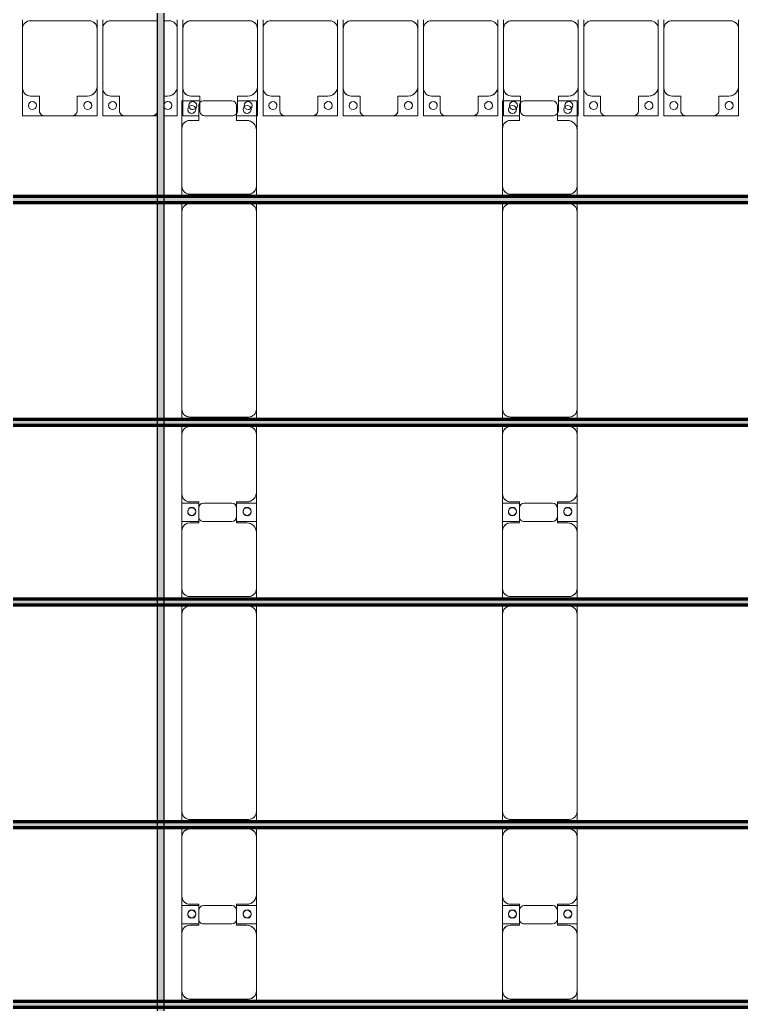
# Model space of a CAD drawing. Header units: millimetres. Extents: x -291190 to 146725, y 19759 to 185158.
# Drawn here: x -38423 to -33923, y 151050 to 157191 of the extents above; entities that cross this region are included whole.
import ezdxf

# ---------------------------------------------------------------- set-up
doc = ezdxf.new("R2010")
doc.units = ezdxf.units.MM
doc.layers.add('A-GENM', color=13, linetype='Continuous', lineweight=9)
doc.layers.add('S-BEAM', color=12, linetype='Continuous', lineweight=9)

# ---------------------------------------------------------------- blocks, each defined once
blk = doc.blocks.new('Dải phao đi lại kèm đỡ invester - DẢI PHAO ĐI LẠI-60252-KHUNG KẾT CẤU BÈ PIN 4')
at = {"layer": 'A-GENM', "color": 7}
for p, q in [((98758.4, 1312.2), (98911.8, 1312.2)), ((98758.4, 1129.7), (98758.4, 1312.2)), ((98758.4, 1312.2), (98758.4, 1129.7)), ((98911.8, 1312.2), (98758.4, 1312.2)), ((99088.2, 1312.2), (98911.8, 1312.2)), ((99088.2, 1312.2), (99223.4, 1312.2)), ((99223.4, 1312.2), (99088.2, 1312.2)), ((99223.4, 1312.2), (99223.4, 1139.7)), ((99223.4, 1139.7), (99223.4, 1312.2)), ((99258.4, 1312.2), (99411.8, 1312.2)), ((99258.4, 1129.7), (99258.4, 1312.2)), ((99258.4, 1312.2), (99258.4, 1129.7)), ((99411.8, 1312.2), (99265.7, 1312.2)), ((99588.2, 1312.2), (99411.8, 1312.2)), ((99588.2, 1312.2), (99723.4, 1312.2)), ((99723.4, 1312.2), (99588.2, 1312.2)), ((99723.4, 1312.2), (99723.4, 1139.7)), ((99723.4, 1139.7), (99723.4, 1312.2)), ((99758.4, 1312.2), (99888.1, 1312.2)), ((99758.4, 1129.7), (99758.4, 1312.2)), ((99758.4, 1312.2), (99758.4, 1129.7)), ((99831.6, 1312.2), (99819.4, 1312.2)), ((99868.8, 1312.2), (99855.3, 1312.2)), ((100088.2, 1312.2), (99911.8, 1312.2)), ((100124.6, 1312.2), (100223.4, 1312.2)), ((100149.1, 1312.2), (100133.8, 1312.2)), ((100223.4, 1312.2), (100223.4, 1139.7)), ((100258.4, 1312.2), (100411.8, 1312.2)), ((100258.4, 1129.7), (100258.4, 1312.2)), ((100258.4, 1312.2), (100258.4, 1129.7)), ((100411.8, 1312.2), (100258.4, 1312.2)), ((100588.2, 1312.2), (100411.8, 1312.2)), ((100588.2, 1312.2), (100723.4, 1312.2)), ((100723.4, 1312.2), (100588.2, 1312.2)), ((100723.4, 1312.2), (100723.4, 1139.7)), ((100723.4, 1139.7), (100723.4, 1312.2)), ((100758.4, 1312.2), (100911.8, 1312.2)), ((100758.4, 1129.7), (100758.4, 1312.2)), ((100758.4, 1312.2), (100758.4, 1129.7)), ((100911.8, 1312.2), (100758.4, 1312.2)), ((101088.2, 1312.2), (100911.8, 1312.2)), ((101088.2, 1312.2), (101223.4, 1312.2)), ((101223.4, 1312.2), (101088.2, 1312.2)), ((101223.4, 1312.2), (101223.4, 1139.7)), ((101223.4, 1139.7), (101223.4, 1312.2)), ((101258.4, 1312.2), (101411.8, 1312.2)), ((101258.4, 1129.7), (101258.4, 1312.2)), ((101258.4, 1312.2), (101258.4, 1129.7)), ((101411.8, 1312.2), (101258.4, 1312.2)), ((101588.2, 1312.2), (101411.8, 1312.2)), ((101588.2, 1312.2), (101723.4, 1312.2)), ((101723.4, 1312.2), (101588.2, 1312.2)), ((101723.4, 1312.2), (101723.4, 1139.7)), ((101723.4, 1139.7), (101723.4, 1312.2)), ((101758.4, 1312.2), (101888.1, 1312.2)), ((101758.4, 1129.7), (101758.4, 1312.2)), ((101758.4, 1312.2), (101758.4, 1129.7)), ((101831.6, 1312.2), (101819.4, 1312.2)), ((101868.8, 1312.2), (101855.3, 1312.2)), ((102088.2, 1312.2), (101911.8, 1312.2)), ((102124.6, 1312.2), (102223.4, 1312.2)), ((102149.1, 1312.2), (102133.8, 1312.2)), ((102180.3, 1312.2), (102167.8, 1312.2)), ((102223.4, 1312.2), (102223.4, 1139.7)), ((102258.4, 1312.2), (102341.4, 1312.2)), ((102258.4, 1129.7), (102258.4, 1312.2)), ((102258.4, 1312.2), (102258.4, 1129.7)), ((102341.4, 1312.2), (102258.4, 1312.2)), ((102381.4, 1312.2), (102411.8, 1312.2)), ((102411.8, 1312.2), (102381.4, 1312.2)), ((102588.2, 1312.2), (102411.8, 1312.2)), ((102588.2, 1312.2), (102723.4, 1312.2)), ((102723.4, 1312.2), (102588.2, 1312.2)), ((102723.4, 1312.2), (102723.4, 1139.7)), ((102723.4, 1139.7), (102723.4, 1312.2)), ((102758.4, 1312.2), (102911.8, 1312.2)), ((102758.4, 1129.7), (102758.4, 1312.2)), ((102758.4, 1312.2), (102758.4, 1129.7)), ((102911.8, 1312.2), (102758.4, 1312.2)), ((103088.2, 1312.2), (102911.8, 1312.2)), ((103088.2, 1312.2), (103223.4, 1312.2)), ((103223.4, 1312.2), (103088.2, 1312.2)), ((103223.4, 1312.2), (103223.4, 1139.7)), ((103223.4, 1139.7), (103223.4, 1312.2)), ((98881.8, 1282.2), (98881.8, 1189.7)), ((99118.2, 1189.7), (99118.2, 1282.2)), ((99381.8, 1282.2), (99381.8, 1189.7)), ((99618.2, 1189.7), (99618.2, 1282.2)), ((99881.8, 1282.2), (99881.8, 1189.7)), ((100118.2, 1189.7), (100118.2, 1282.2)), ((100381.8, 1282.2), (100381.8, 1189.7)), ((100618.2, 1189.7), (100618.2, 1282.2)), ((100881.8, 1282.2), (100881.8, 1189.7)), ((101118.2, 1189.7), (101118.2, 1282.2)), ((101381.8, 1282.2), (101381.8, 1189.7)), ((101618.2, 1189.7), (101618.2, 1282.2)), ((101881.8, 1282.2), (101881.8, 1189.7)), ((102118.2, 1189.7), (102118.2, 1282.2)), ((102381.8, 1282.2), (102381.8, 1189.7)), ((102618.2, 1189.7), (102618.2, 1282.2)), ((102881.8, 1282.2), (102881.8, 1189.7)), ((103118.2, 1189.7), (103118.2, 1282.2)), ((98881.8, 1189.7), (98818.4, 1189.7)), ((99173.4, 1189.7), (99118.2, 1189.7)), ((99381.8, 1189.7), (99318.4, 1189.7)), ((99673.4, 1189.7), (99618.2, 1189.7)), ((99881.8, 1189.7), (99818.4, 1189.7)), ((100173.4, 1189.7), (100118.2, 1189.7)), ((100223.4, 1139.7), (100223.4, 1219.7)), ((100381.8, 1189.7), (100318.4, 1189.7)), ((100673.4, 1189.7), (100618.2, 1189.7)), ((100881.8, 1189.7), (100818.4, 1189.7)), ((101173.4, 1189.7), (101118.2, 1189.7)), ((101381.8, 1189.7), (101318.4, 1189.7)), ((101673.4, 1189.7), (101618.2, 1189.7)), ((101881.8, 1189.7), (101818.4, 1189.7)), ((102173.4, 1189.7), (102118.2, 1189.7)), ((102223.4, 1139.7), (102223.4, 1219.7)), ((102341.4, 1189.7), (102318.4, 1189.7)), ((102673.4, 1189.7), (102618.2, 1189.7)), ((102881.8, 1189.7), (102818.4, 1189.7)), ((103173.4, 1189.7), (103118.2, 1189.7)), ((98758.4, 1129.7), (98758.4, 769.7)), ((99223.4, 769.7), (99223.4, 1139.7)), ((99258.4, 1129.7), (99258.4, 769.7)), ((99723.4, 769.7), (99723.4, 1139.7)), ((99758.4, 1129.7), (99758.4, 769.7)), ((100223.4, 769.7), (100223.4, 1139.7)), ((100258.4, 1129.7), (100258.4, 769.7)), ((100723.4, 769.7), (100723.4, 1139.7)), ((100758.4, 1129.7), (100758.4, 769.7)), ((101223.4, 769.7), (101223.4, 1139.7)), ((101258.4, 1129.7), (101258.4, 769.7)), ((101723.4, 769.7), (101723.4, 1139.7)), ((101758.4, 1129.7), (101758.4, 769.7)), ((102223.4, 769.7), (102223.4, 1139.7)), ((102258.4, 1129.7), (102258.4, 769.7)), ((102723.4, 769.7), (102723.4, 1139.7)), ((102758.4, 1129.7), (102758.4, 769.7)), ((103223.4, 769.7), (103223.4, 1139.7)), ((98758.4, 713.3), (98758.4, 769.7)), ((98758.4, 713.3), (98758.4, 769.7)), ((99223.4, 769.7), (99223.4, 713.3)), ((99223.4, 769.7), (99223.4, 713.3)), ((99258.4, 713.3), (99258.4, 769.7)), ((99258.4, 713.3), (99258.4, 769.7)), ((99723.4, 769.7), (99723.4, 713.3)), ((99723.4, 769.7), (99723.4, 713.3)), ((99758.4, 713.3), (99758.4, 769.7)), ((99758.4, 713.3), (99758.4, 769.7)), ((100223.4, 769.7), (100223.4, 713.3)), ((100223.4, 769.7), (100223.4, 713.3)), ((100258.4, 713.3), (100258.4, 769.7)), ((100258.4, 713.3), (100258.4, 769.7)), ((100723.4, 769.7), (100723.4, 713.3)), ((100723.4, 769.7), (100723.4, 713.3)), ((100758.4, 713.3), (100758.4, 769.7)), ((100758.4, 713.3), (100758.4, 769.7)), ((101223.4, 769.7), (101223.4, 713.3)), ((101223.4, 769.7), (101223.4, 713.3)), ((101258.4, 713.3), (101258.4, 769.7)), ((101258.4, 713.3), (101258.4, 769.7)), ((101723.4, 769.7), (101723.4, 713.3)), ((101723.4, 769.7), (101723.4, 713.3)), ((101758.4, 713.3), (101758.4, 769.7)), ((101758.4, 713.3), (101758.4, 769.7)), ((102223.4, 769.7), (102223.4, 713.3)), ((102223.4, 769.7), (102223.4, 713.3)), ((102258.4, 713.3), (102258.4, 769.7)), ((102258.4, 713.3), (102258.4, 769.7)), ((102723.4, 769.7), (102723.4, 713.3)), ((102723.4, 769.7), (102723.4, 713.3)), ((102758.4, 713.3), (102758.4, 769.7)), ((102758.4, 713.3), (102758.4, 769.7)), ((103223.4, 769.7), (103223.4, 713.3)), ((103223.4, 769.7), (103223.4, 713.3)), ((98808.4, 719.7), (99173.4, 719.7)), ((99308.4, 719.7), (99673.4, 719.7)), ((99808.4, 719.7), (100173.4, 719.7)), ((100308.4, 719.7), (100673.4, 719.7)), ((100808.4, 719.7), (101173.4, 719.7)), ((101308.4, 719.7), (101673.4, 719.7)), ((101808.4, 719.7), (102173.4, 719.7)), ((102308.4, 719.7), (102341.4, 719.7)), ((102381.4, 719.7), (102673.4, 719.7)), ((102808.4, 719.7), (103173.4, 719.7))]:
    blk.add_line(p, q, dxfattribs=at)
for centre, radius, start, end in [((98911.8, 1282.2), 30, 90, 180), ((98911.8, 1282.2), 30, 105, 165), ((98911.8, 1282.2), 30, 135, 165), ((98911.8, 1282.2), 30, 135, 165), ((98911.8, 1282.2), 30, 105, 120), ((98911.8, 1282.2), 30, 105, 120), ((99088.2, 1282.2), 30, 360, 90), ((99088.2, 1282.2), 30, 60, 75), ((99088.2, 1282.2), 30, 15, 75), ((99088.2, 1282.2), 30, 60, 75), ((99088.2, 1282.2), 30, 15, 30), ((99088.2, 1282.2), 30, 15, 30), ((99411.8, 1282.2), 30, 90, 180), ((99411.8, 1282.2), 30, 105, 165), ((99411.8, 1282.2), 30, 135, 165), ((99411.8, 1282.2), 30, 135, 165), ((99411.8, 1282.2), 30, 105, 120), ((99411.8, 1282.2), 30, 105, 120), ((99588.2, 1282.2), 30, 360, 90), ((99588.2, 1282.2), 30, 60, 75), ((99588.2, 1282.2), 30, 15, 75), ((99588.2, 1282.2), 30, 60, 75), ((99588.2, 1282.2), 30, 15, 30), ((99588.2, 1282.2), 30, 15, 30), ((99911.8, 1282.2), 30, 90, 180), ((99911.8, 1282.2), 30, 150, 165), ((100088.2, 1282.2), 30, 360, 90), ((100411.8, 1282.2), 30, 90, 180), ((100411.8, 1282.2), 30, 105, 165), ((100411.8, 1282.2), 30, 135, 165), ((100411.8, 1282.2), 30, 135, 165), ((100411.8, 1282.2), 30, 105, 120), ((100411.8, 1282.2), 30, 105, 120), ((100588.2, 1282.2), 30, 360, 90), ((100588.2, 1282.2), 30, 60, 75), ((100588.2, 1282.2), 30, 15, 75), ((100588.2, 1282.2), 30, 60, 75), ((100588.2, 1282.2), 30, 15, 30), ((100588.2, 1282.2), 30, 15, 30), ((100911.8, 1282.2), 30, 90, 180), ((100911.8, 1282.2), 30, 105, 165), ((100911.8, 1282.2), 30, 135, 165), ((100911.8, 1282.2), 30, 135, 165), ((100911.8, 1282.2), 30, 105, 120), ((100911.8, 1282.2), 30, 105, 120), ((101088.2, 1282.2), 30, 360, 90), ((101088.2, 1282.2), 30, 60, 75), ((101088.2, 1282.2), 30, 15, 75), ((101088.2, 1282.2), 30, 60, 75), ((101088.2, 1282.2), 30, 15, 30), ((101088.2, 1282.2), 30, 15, 30), ((101411.8, 1282.2), 30, 90, 180), ((101411.8, 1282.2), 30, 105, 165), ((101411.8, 1282.2), 30, 135, 165), ((101411.8, 1282.2), 30, 135, 165), ((101411.8, 1282.2), 30, 105, 120), ((101411.8, 1282.2), 30, 105, 120), ((101588.2, 1282.2), 30, 360, 90), ((101588.2, 1282.2), 30, 60, 75), ((101588.2, 1282.2), 30, 15, 75), ((101588.2, 1282.2), 30, 60, 75), ((101588.2, 1282.2), 30, 15, 30), ((101588.2, 1282.2), 30, 15, 30), ((101911.8, 1282.2), 30, 90, 180), ((101911.8, 1282.2), 30, 150, 165), ((102088.2, 1282.2), 30, 360, 90), ((102411.8, 1282.2), 30, 90, 180), ((102411.8, 1282.2), 30, 105, 165), ((102411.8, 1282.2), 30, 135, 165), ((102411.8, 1282.2), 30, 135, 165), ((102411.8, 1282.2), 30, 105, 120), ((102411.8, 1282.2), 30, 105, 120), ((102588.2, 1282.2), 30, 360, 90), ((102588.2, 1282.2), 30, 60, 75), ((102588.2, 1282.2), 30, 15, 75), ((102588.2, 1282.2), 30, 60, 75), ((102588.2, 1282.2), 30, 15, 30), ((102588.2, 1282.2), 30, 15, 30), ((102911.8, 1282.2), 30, 90, 180), ((102911.8, 1282.2), 30, 105, 165), ((102911.8, 1282.2), 30, 135, 165), ((102911.8, 1282.2), 30, 135, 165), ((102911.8, 1282.2), 30, 105, 120), ((102911.8, 1282.2), 30, 105, 120), ((103088.2, 1282.2), 30, 360, 90), ((103088.2, 1282.2), 30, 60, 75), ((103088.2, 1282.2), 30, 15, 75), ((103088.2, 1282.2), 30, 60, 75), ((103088.2, 1282.2), 30, 15, 30), ((103088.2, 1282.2), 30, 15, 30), ((98816.8, 1248.6), 25, 90, 270), ((98816.8, 1248.6), 25, 90, 255), ((98816.8, 1248.6), 25, 270, 90), ((98816.8, 1248.6), 25, 0, 90), ((98816.8, 1248.6), 25, 300, 345), ((99161.8, 1248.6), 25, 90, 270), ((99161.8, 1248.6), 25, 90, 180), ((99161.8, 1248.6), 25, 195, 255), ((99161.8, 1248.6), 25, 270, 90), ((99161.8, 1248.6), 25, 270, 90), ((99316.8, 1248.6), 25, 90, 270), ((99316.8, 1248.6), 25, 90, 255), ((99316.8, 1248.6), 25, 270, 90), ((99316.8, 1248.6), 25, 0, 90), ((99316.8, 1248.6), 25, 300, 345), ((99661.8, 1248.6), 25, 90, 270), ((99661.8, 1248.6), 25, 90, 180), ((99661.8, 1248.6), 25, 195, 255), ((99661.8, 1248.6), 25, 270, 90), ((99661.8, 1248.6), 25, 270, 90), ((99816.8, 1248.6), 25, 90, 270), ((99816.8, 1248.6), 25, 90, 210), ((99816.8, 1248.6), 25, 270, 90), ((99816.8, 1248.6), 25, 0, 90), ((100161.8, 1248.6), 25, 90, 270), ((100161.8, 1248.6), 25, 90, 180), ((100161.8, 1248.6), 25, 270, 90), ((100161.8, 1248.6), 25, 345, 90), ((100316.8, 1248.6), 25, 90, 270), ((100316.8, 1248.6), 25, 90, 255), ((100316.8, 1248.6), 25, 270, 90), ((100316.8, 1248.6), 25, 0, 90), ((100316.8, 1248.6), 25, 300, 345), ((100661.8, 1248.6), 25, 90, 270), ((100661.8, 1248.6), 25, 90, 180), ((100661.8, 1248.6), 25, 195, 255), ((100661.8, 1248.6), 25, 270, 90), ((100661.8, 1248.6), 25, 270, 90), ((100816.8, 1248.6), 25, 90, 270), ((100816.8, 1248.6), 25, 90, 255), ((100816.8, 1248.6), 25, 270, 90), ((100816.8, 1248.6), 25, 0, 90), ((100816.8, 1248.6), 25, 300, 345), ((101161.8, 1248.6), 25, 90, 270), ((101161.8, 1248.6), 25, 90, 180), ((101161.8, 1248.6), 25, 195, 255), ((101161.8, 1248.6), 25, 270, 90), ((101161.8, 1248.6), 25, 270, 90), ((101316.8, 1248.6), 25, 90, 270), ((101316.8, 1248.6), 25, 90, 255), ((101316.8, 1248.6), 25, 270, 90), ((101316.8, 1248.6), 25, 0, 90), ((101316.8, 1248.6), 25, 300, 345), ((101661.8, 1248.6), 25, 90, 270), ((101661.8, 1248.6), 25, 90, 180), ((101661.8, 1248.6), 25, 195, 255), ((101661.8, 1248.6), 25, 270, 90), ((101661.8, 1248.6), 25, 270, 90), ((101816.8, 1248.6), 25, 90, 270), ((101816.8, 1248.6), 25, 90, 210), ((101816.8, 1248.6), 25, 270, 90), ((101816.8, 1248.6), 25, 0, 90), ((102161.8, 1248.6), 25, 90, 270), ((102161.8, 1248.6), 25, 90, 180), ((102161.8, 1248.6), 25, 270, 90), ((102161.8, 1248.6), 25, 345, 90), ((102316.8, 1248.6), 25, 90, 270), ((102316.8, 1248.6), 25, 90, 255), ((102316.8, 1248.6), 25, 15, 90), ((102316.8, 1248.6), 25, 15, 90), ((102316.8, 1248.6), 25, 270, 345), ((102316.8, 1248.6), 25, 300, 345), ((102661.8, 1248.6), 25, 90, 270), ((102661.8, 1248.6), 25, 90, 180), ((102661.8, 1248.6), 25, 195, 255), ((102661.8, 1248.6), 25, 270, 90), ((102661.8, 1248.6), 25, 270, 90), ((102816.8, 1248.6), 25, 90, 270), ((102816.8, 1248.6), 25, 90, 255), ((102816.8, 1248.6), 25, 270, 90), ((102816.8, 1248.6), 25, 0, 90), ((102816.8, 1248.6), 25, 300, 345), ((103161.8, 1248.6), 25, 90, 270), ((103161.8, 1248.6), 25, 90, 180), ((103161.8, 1248.6), 25, 195, 255), ((103161.8, 1248.6), 25, 270, 90), ((103161.8, 1248.6), 25, 270, 90), ((98818.4, 1129.7), 60, 90, 180), ((98818.4, 1129.7), 60, 90, 150), ((98818.4, 1129.7), 60, 135, 150), ((98818.4, 1129.7), 60, 135, 150), ((98816.8, 1248.6), 25, 270, 285), ((99173.4, 1139.7), 50, 0, 90), ((99173.4, 1139.7), 50, 45, 90), ((99173.4, 1139.7), 50, 15, 90), ((99173.4, 1139.7), 50, 45, 90), ((99318.4, 1129.7), 60, 90, 180), ((99318.4, 1129.7), 60, 90, 150), ((99318.4, 1129.7), 60, 135, 150), ((99318.4, 1129.7), 60, 135, 150), ((99316.8, 1248.6), 25, 270, 285), ((99673.4, 1139.7), 50, 0, 90), ((99673.4, 1139.7), 50, 45, 90), ((99673.4, 1139.7), 50, 15, 90), ((99673.4, 1139.7), 50, 45, 90), ((99818.4, 1129.7), 60, 90, 180), ((99818.4, 1129.7), 60, 90, 150), ((99818.4, 1129.7), 60, 135, 150), ((99818.4, 1129.7), 60, 135, 150), ((100173.4, 1139.7), 50, 0, 90), ((100173.4, 1139.7), 50, 45, 89.16774), ((100173.4, 1139.7), 50, 15, 89.16774), ((100173.4, 1139.7), 50, 45, 89.16774), ((100318.4, 1129.7), 60, 90, 180), ((100318.4, 1129.7), 60, 90, 150), ((100318.4, 1129.7), 60, 135, 150), ((100318.4, 1129.7), 60, 135, 150), ((100316.8, 1248.6), 25, 270, 285), ((100673.4, 1139.7), 50, 0, 90), ((100673.4, 1139.7), 50, 45, 90), ((100673.4, 1139.7), 50, 15, 90), ((100673.4, 1139.7), 50, 45, 90), ((100818.4, 1129.7), 60, 90, 180), ((100818.4, 1129.7), 60, 90, 150), ((100818.4, 1129.7), 60, 135, 150), ((100818.4, 1129.7), 60, 135, 150), ((100816.8, 1248.6), 25, 270, 285), ((101173.4, 1139.7), 50, 0, 90), ((101173.4, 1139.7), 50, 45, 90), ((101173.4, 1139.7), 50, 15, 90), ((101173.4, 1139.7), 50, 45, 90), ((101318.4, 1129.7), 60, 90, 180), ((101318.4, 1129.7), 60, 90, 150), ((101318.4, 1129.7), 60, 135, 150), ((101318.4, 1129.7), 60, 135, 150), ((101316.8, 1248.6), 25, 270, 285), ((101673.4, 1139.7), 50, 0, 90), ((101673.4, 1139.7), 50, 45, 90), ((101673.4, 1139.7), 50, 15, 90), ((101673.4, 1139.7), 50, 45, 90), ((101818.4, 1129.7), 60, 90, 180), ((101818.4, 1129.7), 60, 90, 150), ((101818.4, 1129.7), 60, 135, 150), ((101818.4, 1129.7), 60, 135, 150), ((102173.4, 1139.7), 50, 0, 90), ((102173.4, 1139.7), 50, 45, 90), ((102173.4, 1139.7), 50, 15, 90), ((102173.4, 1139.7), 50, 45, 90), ((102318.4, 1129.7), 60, 90, 180), ((102318.4, 1129.7), 60, 90, 150), ((102318.4, 1129.7), 60, 135, 150), ((102318.4, 1129.7), 60, 135, 150), ((102316.8, 1248.6), 25, 270, 285), ((102673.4, 1139.7), 50, 0, 90), ((102673.4, 1139.7), 50, 45, 90), ((102673.4, 1139.7), 50, 15, 90), ((102673.4, 1139.7), 50, 45, 90), ((102818.4, 1129.7), 60, 90, 180), ((102818.4, 1129.7), 60, 90, 150), ((102818.4, 1129.7), 60, 135, 150), ((102818.4, 1129.7), 60, 135, 150), ((102816.8, 1248.6), 25, 270, 285), ((103173.4, 1139.7), 50, 0, 90), ((103173.4, 1139.7), 50, 45, 90), ((103173.4, 1139.7), 50, 15, 90), ((103173.4, 1139.7), 50, 45, 90), ((98808.4, 769.7), 50, 180, 270), ((98808.4, 769.7), 50, 195, 270), ((99173.4, 769.7), 50, 270, 0), ((99173.4, 769.7), 50, 270, 345), ((99308.4, 769.7), 50, 180, 270), ((99308.4, 769.7), 50, 195, 270), ((99673.4, 769.7), 50, 270, 0), ((99673.4, 769.7), 50, 270, 345), ((99808.4, 769.7), 50, 180, 270), ((99808.4, 769.7), 50, 195, 270), ((100173.4, 769.7), 50, 270, 0), ((100173.4, 769.7), 50, 270.83226, 345), ((100308.4, 769.7), 50, 180, 270), ((100308.4, 769.7), 50, 195, 270), ((100673.4, 769.7), 50, 270, 0), ((100673.4, 769.7), 50, 270, 345), ((100808.4, 769.7), 50, 180, 270), ((100808.4, 769.7), 50, 195, 270), ((101173.4, 769.7), 50, 270, 0), ((101173.4, 769.7), 50, 270, 345), ((101308.4, 769.7), 50, 180, 270), ((101308.4, 769.7), 50, 195, 270), ((101673.4, 769.7), 50, 270, 0), ((101673.4, 769.7), 50, 270, 345), ((101808.4, 769.7), 50, 180, 270), ((101808.4, 769.7), 50, 195, 270), ((102173.4, 769.7), 50, 270, 0), ((102173.4, 769.7), 50, 270, 345), ((102308.4, 769.7), 50, 180, 270), ((102308.4, 769.7), 50, 195, 270), ((102673.4, 769.7), 50, 270, 0), ((102673.4, 769.7), 50, 270, 345), ((102808.4, 769.7), 50, 180, 270), ((102808.4, 769.7), 50, 195, 270), ((103173.4, 769.7), 50, 270, 0), ((103173.4, 769.7), 50, 270, 345)]:
    blk.add_arc(centre, radius, start, end, dxfattribs=at)
blk = doc.blocks.new('Dai phao do pin - DẢI PHAO ĐỠ PIN-V17-KHUNG KẾT CẤU BÈ PIN 4')
at = {"layer": 'A-GENM', "color": 7}
for p, q in [((-1312.2, 241.6), (-1129.7, 241.6)), ((-1312.2, 124.6), (-1312.2, 241.6)), ((-1312.2, 202.3), (-1312.2, 179.3)), ((-1129.7, 241.6), (-1219.7, 241.6)), ((-779.7, 241.6), (-1129.7, 241.6)), ((-779.7, 241.6), (-716.7, 241.6)), ((-779.7, 241.6), (-716.7, 241.6)), ((-729.7, -173.4), (-729.7, 191.6)), ((-676.7, 241.6), (-620.3, 241.6)), ((-676.7, 241.6), (-620.3, 241.6)), ((-670.3, 191.6), (-670.3, -173.4)), ((610.3, 241.6), (-620.3, 241.6)), ((610.3, 241.6), (673.3, 241.6)), ((610.3, 241.6), (673.3, 241.6)), ((660.3, -173.4), (660.3, 191.6)), ((713.3, 241.6), (769.7, 241.6)), ((713.3, 241.6), (769.7, 241.6)), ((719.7, 191.6), (719.7, -173.4)), ((1129.7, 241.6), (769.7, 241.6)), ((1129.7, 241.6), (1312.2, 241.6)), ((1312.2, 241.6), (1129.7, 241.6)), ((1197.8, 241.6), (1380.3, 241.6)), ((1197.8, 116.2), (1197.8, 241.6)), ((1380.3, 241.6), (1197.8, 241.6)), ((1312.2, 241.6), (1312.2, 116.2)), ((1730.3, 241.6), (1380.3, 241.6)), ((1730.3, 241.6), (1793.3, 241.6)), ((1730.3, 241.6), (1793.3, 241.6)), ((1780.3, -173.4), (1780.3, 191.6)), ((1833.3, 241.6), (1889.7, 241.6)), ((1833.3, 241.6), (1889.7, 241.6)), ((1839.7, 191.6), (1839.7, -173.4)), ((3120.3, 241.6), (1889.7, 241.6)), ((3120.3, 241.6), (3183.3, 241.6)), ((3120.3, 241.6), (3183.3, 241.6)), ((3170.3, -173.4), (3170.3, 191.6)), ((3223.3, 241.6), (3279.7, 241.6)), ((3223.3, 241.6), (3279.7, 241.6)), ((3229.7, 191.6), (3229.7, -173.4)), ((3639.7, 241.6), (3279.7, 241.6)), ((3639.7, 241.6), (3822.2, 241.6)), ((3822.2, 241.6), (3639.7, 241.6)), ((3707.8, 241.6), (3890.3, 241.6)), ((3707.8, 116.2), (3707.8, 241.6)), ((3890.3, 241.6), (3707.8, 241.6)), ((3822.2, 241.6), (3822.2, 116.2)), ((4240.3, 241.6), (3890.3, 241.6)), ((4240.3, 241.6), (4303.3, 241.6)), ((4240.3, 241.6), (4303.3, 241.6)), ((4290.3, -173.4), (4290.3, 191.6)), ((-1312.2, 166.1), (-1312.2, 147.6)), ((-1189.7, 181.6), (-1189.7, 118.2)), ((1189.7, 118.2), (1189.7, 181.6)), ((1320.3, 181.6), (1320.3, 118.2)), ((3699.7, 118.2), (3699.7, 181.6)), ((3830.3, 181.6), (3830.3, 118.2)), ((-1312.2, 88.2), (-1312.2, -88.2)), ((-1189.7, 118.2), (-1282.2, 118.2)), ((1282.2, 118.2), (1189.7, 118.2)), ((1197.8, 88.2), (1197.8, -88.2)), ((1320.3, 118.2), (1227.8, 118.2)), ((1312.2, -88.2), (1312.2, 88.2)), ((3792.2, 118.2), (3699.7, 118.2)), ((3707.8, 88.2), (3707.8, -88.2)), ((3830.3, 118.2), (3737.8, 118.2)), ((3822.2, -88.2), (3822.2, 88.2)), ((-1312.2, -223.4), (-1312.2, -111.9)), ((-1282.2, -118.2), (-1189.7, -118.2)), ((-1189.7, -118.2), (-1189.7, -173.4)), ((1189.7, -173.4), (1189.7, -118.2)), ((1189.7, -118.2), (1282.2, -118.2)), ((1197.8, -223.4), (1197.8, -116.2)), ((1227.8, -118.2), (1320.3, -118.2)), ((1312.2, -116.2), (1312.2, -223.4)), ((1320.3, -118.2), (1320.3, -173.4)), ((3699.7, -173.4), (3699.7, -118.2)), ((3699.7, -118.2), (3792.2, -118.2)), ((3707.8, -223.4), (3707.8, -116.2)), ((3737.8, -118.2), (3830.3, -118.2)), ((3822.2, -116.2), (3822.2, -223.4)), ((3830.3, -118.2), (3830.3, -173.4)), ((-1312.2, -122.9), (-1312.2, -143.5)), ((-1312.2, -151.7), (-1312.2, -189.3)), ((1197.8, -169.2), (1197.8, -202)), ((3707.8, -169.2), (3707.8, -202)), ((-1139.7, -223.4), (-1312.2, -223.4)), ((-1312.2, -223.4), (-1139.7, -223.4)), ((-1139.7, -223.4), (-779.7, -223.4)), ((-716.7, -223.4), (-779.7, -223.4)), ((-716.7, -223.4), (-779.7, -223.4)), ((-620.3, -223.4), (-676.7, -223.4)), ((-620.3, -223.4), (-676.7, -223.4)), ((-620.3, -223.4), (610.3, -223.4)), ((673.3, -223.4), (610.3, -223.4)), ((673.3, -223.4), (610.3, -223.4)), ((769.7, -223.4), (713.3, -223.4)), ((769.7, -223.4), (713.3, -223.4)), ((769.7, -223.4), (1139.7, -223.4)), ((1312.2, -223.4), (1139.7, -223.4)), ((1139.7, -223.4), (1312.2, -223.4)), ((1370.3, -223.4), (1197.8, -223.4)), ((1197.8, -223.4), (1370.3, -223.4)), ((1370.3, -223.4), (1730.3, -223.4)), ((1793.3, -223.4), (1730.3, -223.4)), ((1793.3, -223.4), (1730.3, -223.4)), ((1889.7, -223.4), (1833.3, -223.4)), ((1889.7, -223.4), (1833.3, -223.4)), ((1889.7, -223.4), (3120.3, -223.4)), ((3183.3, -223.4), (3120.3, -223.4)), ((3183.3, -223.4), (3120.3, -223.4)), ((3279.7, -223.4), (3223.3, -223.4)), ((3279.7, -223.4), (3223.3, -223.4)), ((3279.7, -223.4), (3649.7, -223.4)), ((3822.2, -223.4), (3649.7, -223.4)), ((3649.7, -223.4), (3822.2, -223.4)), ((3880.3, -223.4), (3707.8, -223.4)), ((3707.8, -223.4), (3880.3, -223.4)), ((3880.3, -223.4), (4240.3, -223.4)), ((4303.3, -223.4), (4240.3, -223.4)), ((4303.3, -223.4), (4240.3, -223.4))]:
    blk.add_line(p, q, dxfattribs=at)
for centre, radius, start, end in [((-1258.6, 183.2), 25, 0, 180), ((-1258.6, 183.2), 25, 90, 180), ((-1129.7, 181.6), 60, 90, 180), ((-1129.7, 181.6), 60, 120, 180), ((-779.7, 191.6), 50, 360, 90), ((-779.7, 191.6), 50, 360, 75), ((-620.3, 191.6), 50, 90, 180), ((-620.3, 191.6), 50, 150, 180), ((-620.3, 191.6), 50, 105, 120), ((610.3, 191.6), 50, 360, 90), ((610.3, 191.6), 50, 60, 90), ((610.3, 191.6), 50, 15, 30), ((769.7, 191.6), 50, 90, 180), ((769.7, 191.6), 50, 105, 180), ((1129.7, 181.6), 60, 360, 90), ((1129.7, 181.6), 60, 45, 60), ((1129.7, 181.6), 60, 360, 60), ((1129.7, 181.6), 60, 45, 60), ((1248.6, 183.2), 25, 0, 180), ((1248.6, 183.2), 25, 360, 165), ((1251.4, 183.2), 25, 0, 180), ((1251.4, 183.2), 25, 90, 180), ((1251.4, 183.2), 25, 15, 75), ((1380.3, 181.6), 60, 90, 180), ((1380.3, 181.6), 60, 120, 180), ((1730.3, 191.6), 50, 360, 90), ((1730.3, 191.6), 50, 360, 75), ((1889.7, 191.6), 50, 90, 180), ((1889.7, 191.6), 50, 150, 180), ((1889.7, 191.6), 50, 105, 120), ((3120.3, 191.6), 50, 360, 90), ((3120.3, 191.6), 50, 75, 90), ((3120.3, 191.6), 50, 15, 30), ((3279.7, 191.6), 50, 90, 180), ((3279.7, 191.6), 50, 105, 180), ((3639.7, 181.6), 60, 360, 90), ((3639.7, 181.6), 60, 45, 60), ((3639.7, 181.6), 60, 360, 60), ((3639.7, 181.6), 60, 45, 60), ((3758.6, 183.2), 25, 0, 180), ((3758.6, 183.2), 25, 360, 165), ((3761.4, 183.2), 25, 0, 180), ((3761.4, 183.2), 25, 90, 180), ((3761.4, 183.2), 25, 15, 75), ((3890.3, 181.6), 60, 90, 180), ((3890.3, 181.6), 60, 120, 180), ((4240.3, 191.6), 50, 360, 90), ((4240.3, 191.6), 50, 360, 75), ((-1258.6, 183.2), 25, 180, 0), ((-1258.6, 183.2), 25, 180, 270), ((-1258.6, 183.2), 25, 285, 300), ((1248.6, 183.2), 25, 180, 0), ((1251.4, 183.2), 25, 180, 0), ((1251.4, 183.2), 25, 180, 270), ((1248.6, 183.2), 25, 210, 255), ((1248.6, 183.2), 25, 270, 360), ((1251.4, 183.2), 25, 285, 330), ((3758.6, 183.2), 25, 180, 0), ((3761.4, 183.2), 25, 180, 0), ((3761.4, 183.2), 25, 180, 270), ((3758.6, 183.2), 25, 210, 255), ((3758.6, 183.2), 25, 270, 360), ((3761.4, 183.2), 25, 285, 330), ((-1282.2, 88.2), 30, 90, 180), ((1227.8, 88.2), 30, 90, 180), ((1282.2, 88.2), 30, 360, 90), ((3737.8, 88.2), 30, 90, 180), ((3792.2, 88.2), 30, 360, 90), ((-1282.2, -88.2), 30, 180, 270), ((-1282.2, -88.2), 30, 240, 255), ((1227.8, -88.2), 30, 180, 270), ((1282.2, -88.2), 30, 270, 360), ((3737.8, -88.2), 30, 180, 270), ((3792.2, -88.2), 30, 270, 360), ((-1258.6, -161.8), 25, 0, 180), ((-1258.6, -161.8), 25, 90, 180), ((-1258.6, -161.8), 25, 180, 0), ((-1258.6, -161.8), 25, 180, 270), ((-1258.6, -161.8), 25, 285, 313.62534), ((-1139.7, -173.4), 50, 180, 270), ((-1139.7, -173.4), 50, 180, 255), ((-779.7, -173.4), 50, 270, 360), ((-779.7, -173.4), 50, 285, 360), ((-620.3, -173.4), 50, 180, 270), ((-620.3, -173.4), 50, 180, 210), ((610.3, -173.4), 50, 270, 360), ((610.3, -173.4), 50, 330, 360), ((769.7, -173.4), 50, 180, 270), ((769.7, -173.4), 50, 180, 255), ((1139.7, -173.4), 50, 270, 360), ((1139.7, -173.4), 50, 285, 360), ((1139.7, -173.4), 50, 315, 0), ((1139.7, -173.4), 50, 315, 0), ((1248.6, -161.8), 25, 0, 180), ((1248.6, -161.8), 25, 180, 0), ((1248.6, -161.8), 25, 105, 165), ((1248.6, -161.8), 25, 195, 360), ((1251.4, -161.8), 25, 0, 180), ((1251.4, -161.8), 25, 105, 180), ((1251.4, -161.8), 25, 180, 0), ((1251.4, -161.8), 25, 180, 270), ((1248.6, -161.8), 25, 360, 75), ((1251.4, -161.8), 25, 15, 75), ((1251.4, -161.8), 25, 285, 345), ((1370.3, -173.4), 50, 180, 270), ((1370.3, -173.4), 50, 180, 255), ((1730.3, -173.4), 50, 270, 360), ((1730.3, -173.4), 50, 285, 360), ((1889.7, -173.4), 50, 180, 270), ((1889.7, -173.4), 50, 180, 210), ((3120.3, -173.4), 50, 270, 360), ((3120.3, -173.4), 50, 330, 360), ((3279.7, -173.4), 50, 180, 270), ((3279.7, -173.4), 50, 180, 255), ((3649.7, -173.4), 50, 270, 360), ((3649.7, -173.4), 50, 285, 360), ((3649.7, -173.4), 50, 315, 0), ((3649.7, -173.4), 50, 315, 0), ((3758.6, -161.8), 25, 0, 180), ((3758.6, -161.8), 25, 180, 0), ((3758.6, -161.8), 25, 105, 165), ((3758.6, -161.8), 25, 195, 360), ((3761.4, -161.8), 25, 0, 180), ((3761.4, -161.8), 25, 105, 180), ((3761.4, -161.8), 25, 180, 0), ((3761.4, -161.8), 25, 180, 270), ((3758.6, -161.8), 25, 360, 75), ((3761.4, -161.8), 25, 15, 75), ((3761.4, -161.8), 25, 285, 345), ((3880.3, -173.4), 50, 180, 270), ((3880.3, -173.4), 50, 180, 255), ((4240.3, -173.4), 50, 270, 360), ((4240.3, -173.4), 50, 285, 360), ((-1139.7, -173.4), 50, 210, 225), ((-1139.7, -173.4), 50, 210, 225), ((-620.3, -173.4), 50, 240, 270), ((610.3, -173.4), 50, 285, 300), ((1370.3, -173.4), 50, 210, 225), ((1370.3, -173.4), 50, 210, 225), ((1889.7, -173.4), 50, 240, 270), ((3880.3, -173.4), 50, 210, 225), ((3880.3, -173.4), 50, 210, 225)]:
    blk.add_arc(centre, radius, start, end, dxfattribs=at)
blk = doc.blocks.new('Dai phao do pin - DẢI PHAO ĐỠ PIN-51784-KHUNG KẾT CẤU BÈ PIN 4')
at = {"layer": 'A-GENM', "color": 7}
for p, q in [((-1312.2, 241.6), (-1129.7, 241.6)), ((-1312.2, 124.6), (-1312.2, 241.6)), ((-1312.2, 202.3), (-1312.2, 179.3)), ((-1129.7, 241.6), (-1219.7, 241.6)), ((-779.7, 241.6), (-1129.7, 241.6)), ((-779.7, 241.6), (-716.7, 241.6)), ((-779.7, 241.6), (-716.7, 241.6)), ((-729.7, -173.4), (-729.7, 191.6)), ((-676.7, 241.6), (-620.3, 241.6)), ((-676.7, 241.6), (-620.3, 241.6)), ((-670.3, 191.6), (-670.3, -173.4)), ((610.3, 241.6), (-620.3, 241.6)), ((610.3, 241.6), (673.3, 241.6)), ((610.3, 241.6), (673.3, 241.6)), ((660.3, -173.4), (660.3, 191.6)), ((713.3, 241.6), (769.7, 241.6)), ((713.3, 241.6), (769.7, 241.6)), ((719.7, 191.6), (719.7, -173.4)), ((1129.7, 241.6), (769.7, 241.6)), ((1129.7, 241.6), (1312.2, 241.6)), ((1312.2, 241.6), (1129.7, 241.6)), ((1197.8, 241.6), (1380.3, 241.6)), ((1197.8, 116.2), (1197.8, 241.6)), ((1380.3, 241.6), (1197.8, 241.6)), ((1312.2, 241.6), (1312.2, 116.2)), ((1730.3, 241.6), (1380.3, 241.6)), ((1730.3, 241.6), (1793.3, 241.6)), ((1730.3, 241.6), (1793.3, 241.6)), ((1780.3, -173.4), (1780.3, 191.6)), ((1833.3, 241.6), (1889.7, 241.6)), ((1833.3, 241.6), (1889.7, 241.6)), ((1839.7, 191.6), (1839.7, -173.4)), ((3120.3, 241.6), (1889.7, 241.6)), ((3120.3, 241.6), (3183.3, 241.6)), ((3120.3, 241.6), (3183.3, 241.6)), ((3170.3, -173.4), (3170.3, 191.6)), ((3223.3, 241.6), (3279.7, 241.6)), ((3223.3, 241.6), (3279.7, 241.6)), ((3229.7, 191.6), (3229.7, -173.4)), ((3639.7, 241.6), (3279.7, 241.6)), ((3639.7, 241.6), (3822.2, 241.6)), ((3822.2, 241.6), (3639.7, 241.6)), ((3707.8, 241.6), (3890.3, 241.6)), ((3707.8, 116.2), (3707.8, 241.6)), ((3890.3, 241.6), (3707.8, 241.6)), ((3822.2, 241.6), (3822.2, 116.2)), ((4240.3, 241.6), (3890.3, 241.6)), ((4240.3, 241.6), (4303.3, 241.6)), ((4240.3, 241.6), (4303.3, 241.6)), ((4290.3, -173.4), (4290.3, 191.6)), ((-1312.2, 166.1), (-1312.2, 147.6)), ((-1189.7, 181.6), (-1189.7, 118.2)), ((1189.7, 118.2), (1189.7, 181.6)), ((1320.3, 181.6), (1320.3, 118.2)), ((3699.7, 118.2), (3699.7, 181.6)), ((3830.3, 181.6), (3830.3, 118.2)), ((-1312.2, 88.2), (-1312.2, -88.2)), ((-1189.7, 118.2), (-1282.2, 118.2)), ((1282.2, 118.2), (1189.7, 118.2)), ((1197.8, 88.2), (1197.8, -88.2)), ((1320.3, 118.2), (1227.8, 118.2)), ((1312.2, -88.2), (1312.2, 88.2)), ((3792.2, 118.2), (3699.7, 118.2)), ((3707.8, 88.2), (3707.8, -88.2)), ((3830.3, 118.2), (3737.8, 118.2)), ((3822.2, -88.2), (3822.2, 88.2)), ((-1312.2, -223.4), (-1312.2, -111.9)), ((-1282.2, -118.2), (-1189.7, -118.2)), ((-1189.7, -118.2), (-1189.7, -173.4)), ((1189.7, -173.4), (1189.7, -118.2)), ((1189.7, -118.2), (1282.2, -118.2)), ((1197.8, -223.4), (1197.8, -116.2)), ((1227.8, -118.2), (1320.3, -118.2)), ((1312.2, -116.2), (1312.2, -223.4)), ((1320.3, -118.2), (1320.3, -173.4)), ((3699.7, -173.4), (3699.7, -118.2)), ((3699.7, -118.2), (3792.2, -118.2)), ((3707.8, -223.4), (3707.8, -116.2)), ((3737.8, -118.2), (3830.3, -118.2)), ((3822.2, -116.2), (3822.2, -223.4)), ((3830.3, -118.2), (3830.3, -173.4)), ((-1312.2, -122.9), (-1312.2, -143.5)), ((-1312.2, -151.7), (-1312.2, -189.3)), ((1197.8, -169.2), (1197.8, -202)), ((3707.8, -169.2), (3707.8, -202)), ((-1139.7, -223.4), (-1312.2, -223.4)), ((-1312.2, -223.4), (-1139.7, -223.4)), ((-1139.7, -223.4), (-779.7, -223.4)), ((-716.7, -223.4), (-779.7, -223.4)), ((-716.7, -223.4), (-779.7, -223.4)), ((-620.3, -223.4), (-676.7, -223.4)), ((-620.3, -223.4), (-676.7, -223.4)), ((-620.3, -223.4), (610.3, -223.4)), ((673.3, -223.4), (610.3, -223.4)), ((673.3, -223.4), (610.3, -223.4)), ((769.7, -223.4), (713.3, -223.4)), ((769.7, -223.4), (713.3, -223.4)), ((769.7, -223.4), (1139.7, -223.4)), ((1312.2, -223.4), (1139.7, -223.4)), ((1139.7, -223.4), (1312.2, -223.4)), ((1370.3, -223.4), (1197.8, -223.4)), ((1197.8, -223.4), (1370.3, -223.4)), ((1370.3, -223.4), (1730.3, -223.4)), ((1793.3, -223.4), (1730.3, -223.4)), ((1793.3, -223.4), (1730.3, -223.4)), ((1889.7, -223.4), (1833.3, -223.4)), ((1889.7, -223.4), (1833.3, -223.4)), ((1889.7, -223.4), (3120.3, -223.4)), ((3183.3, -223.4), (3120.3, -223.4)), ((3183.3, -223.4), (3120.3, -223.4)), ((3279.7, -223.4), (3223.3, -223.4)), ((3279.7, -223.4), (3223.3, -223.4)), ((3279.7, -223.4), (3649.7, -223.4)), ((3822.2, -223.4), (3649.7, -223.4)), ((3649.7, -223.4), (3822.2, -223.4)), ((3880.3, -223.4), (3707.8, -223.4)), ((3707.8, -223.4), (3880.3, -223.4)), ((3880.3, -223.4), (4240.3, -223.4)), ((4303.3, -223.4), (4240.3, -223.4)), ((4303.3, -223.4), (4240.3, -223.4))]:
    blk.add_line(p, q, dxfattribs=at)
for centre, radius, start, end in [((-1258.6, 183.2), 25, 0, 180), ((-1258.6, 183.2), 25, 90, 180), ((-1129.7, 181.6), 60, 90, 180), ((-1129.7, 181.6), 60, 120, 180), ((-779.7, 191.6), 50, 360, 90), ((-779.7, 191.6), 50, 360, 75), ((-620.3, 191.6), 50, 90, 180), ((-620.3, 191.6), 50, 150, 180), ((-620.3, 191.6), 50, 105, 120), ((610.3, 191.6), 50, 360, 90), ((610.3, 191.6), 50, 60, 90), ((610.3, 191.6), 50, 15, 30), ((769.7, 191.6), 50, 90, 180), ((769.7, 191.6), 50, 105, 180), ((1129.7, 181.6), 60, 360, 90), ((1129.7, 181.6), 60, 45, 60), ((1129.7, 181.6), 60, 360, 60), ((1129.7, 181.6), 60, 45, 60), ((1248.6, 183.2), 25, 0, 180), ((1248.6, 183.2), 25, 360, 165), ((1251.4, 183.2), 25, 0, 180), ((1251.4, 183.2), 25, 90, 180), ((1251.4, 183.2), 25, 15, 75), ((1380.3, 181.6), 60, 90, 180), ((1380.3, 181.6), 60, 120, 180), ((1730.3, 191.6), 50, 360, 90), ((1730.3, 191.6), 50, 360, 75), ((1889.7, 191.6), 50, 90, 180), ((1889.7, 191.6), 50, 150, 180), ((1889.7, 191.6), 50, 105, 120), ((3120.3, 191.6), 50, 360, 90), ((3120.3, 191.6), 50, 75, 90), ((3120.3, 191.6), 50, 15, 30), ((3279.7, 191.6), 50, 90, 180), ((3279.7, 191.6), 50, 105, 180), ((3639.7, 181.6), 60, 360, 90), ((3639.7, 181.6), 60, 45, 60), ((3639.7, 181.6), 60, 360, 60), ((3639.7, 181.6), 60, 45, 60), ((3758.6, 183.2), 25, 0, 180), ((3758.6, 183.2), 25, 360, 165), ((3761.4, 183.2), 25, 0, 180), ((3761.4, 183.2), 25, 90, 180), ((3761.4, 183.2), 25, 15, 75), ((3890.3, 181.6), 60, 90, 180), ((3890.3, 181.6), 60, 120, 180), ((4240.3, 191.6), 50, 360, 90), ((4240.3, 191.6), 50, 360, 75), ((-1258.6, 183.2), 25, 180, 0), ((-1258.6, 183.2), 25, 180, 270), ((-1258.6, 183.2), 25, 285, 300), ((1248.6, 183.2), 25, 180, 0), ((1251.4, 183.2), 25, 180, 0), ((1251.4, 183.2), 25, 180, 270), ((1248.6, 183.2), 25, 210, 255), ((1248.6, 183.2), 25, 270, 360), ((1251.4, 183.2), 25, 285, 330), ((3758.6, 183.2), 25, 180, 0), ((3761.4, 183.2), 25, 180, 0), ((3761.4, 183.2), 25, 180, 270), ((3758.6, 183.2), 25, 210, 255), ((3758.6, 183.2), 25, 270, 360), ((3761.4, 183.2), 25, 285, 330), ((-1282.2, 88.2), 30, 90, 180), ((1227.8, 88.2), 30, 90, 180), ((1282.2, 88.2), 30, 360, 90), ((3737.8, 88.2), 30, 90, 180), ((3792.2, 88.2), 30, 360, 90), ((-1282.2, -88.2), 30, 180, 270), ((-1282.2, -88.2), 30, 240, 255), ((1227.8, -88.2), 30, 180, 270), ((1282.2, -88.2), 30, 270, 360), ((3737.8, -88.2), 30, 180, 270), ((3792.2, -88.2), 30, 270, 360), ((-1258.6, -161.8), 25, 0, 180), ((-1258.6, -161.8), 25, 90, 180), ((-1258.6, -161.8), 25, 180, 0), ((-1258.6, -161.8), 25, 180, 270), ((-1258.6, -161.8), 25, 285, 313.62534), ((-1139.7, -173.4), 50, 180, 270), ((-1139.7, -173.4), 50, 180, 255), ((-779.7, -173.4), 50, 270, 360), ((-779.7, -173.4), 50, 285, 360), ((-620.3, -173.4), 50, 180, 270), ((-620.3, -173.4), 50, 180, 210), ((610.3, -173.4), 50, 270, 360), ((610.3, -173.4), 50, 330, 360), ((769.7, -173.4), 50, 180, 270), ((769.7, -173.4), 50, 180, 255), ((1139.7, -173.4), 50, 270, 360), ((1139.7, -173.4), 50, 285, 360), ((1139.7, -173.4), 50, 315, 0), ((1139.7, -173.4), 50, 315, 0), ((1248.6, -161.8), 25, 0, 180), ((1248.6, -161.8), 25, 180, 0), ((1248.6, -161.8), 25, 105, 165), ((1248.6, -161.8), 25, 195, 360), ((1251.4, -161.8), 25, 0, 180), ((1251.4, -161.8), 25, 105, 180), ((1251.4, -161.8), 25, 180, 0), ((1251.4, -161.8), 25, 180, 270), ((1248.6, -161.8), 25, 360, 75), ((1251.4, -161.8), 25, 15, 75), ((1251.4, -161.8), 25, 285, 345), ((1370.3, -173.4), 50, 180, 270), ((1370.3, -173.4), 50, 180, 255), ((1730.3, -173.4), 50, 270, 360), ((1730.3, -173.4), 50, 285, 360), ((1889.7, -173.4), 50, 180, 270), ((1889.7, -173.4), 50, 180, 210), ((3120.3, -173.4), 50, 270, 360), ((3120.3, -173.4), 50, 330, 360), ((3279.7, -173.4), 50, 180, 270), ((3279.7, -173.4), 50, 180, 255), ((3649.7, -173.4), 50, 270, 360), ((3649.7, -173.4), 50, 285, 360), ((3649.7, -173.4), 50, 315, 0), ((3649.7, -173.4), 50, 315, 0), ((3758.6, -161.8), 25, 0, 180), ((3758.6, -161.8), 25, 180, 0), ((3758.6, -161.8), 25, 105, 165), ((3758.6, -161.8), 25, 195, 360), ((3761.4, -161.8), 25, 0, 180), ((3761.4, -161.8), 25, 105, 180), ((3761.4, -161.8), 25, 180, 0), ((3761.4, -161.8), 25, 180, 270), ((3758.6, -161.8), 25, 360, 75), ((3761.4, -161.8), 25, 15, 75), ((3761.4, -161.8), 25, 285, 345), ((3880.3, -173.4), 50, 180, 270), ((3880.3, -173.4), 50, 180, 255), ((4240.3, -173.4), 50, 270, 360), ((4240.3, -173.4), 50, 285, 360), ((-1139.7, -173.4), 50, 210, 225), ((-1139.7, -173.4), 50, 210, 225), ((-620.3, -173.4), 50, 240, 270), ((610.3, -173.4), 50, 285, 300), ((1370.3, -173.4), 50, 210, 225), ((1370.3, -173.4), 50, 210, 225), ((1889.7, -173.4), 50, 240, 270), ((3880.3, -173.4), 50, 210, 225), ((3880.3, -173.4), 50, 210, 225)]:
    blk.add_arc(centre, radius, start, end, dxfattribs=at)
blk = doc.blocks.new('Dầm C52 - Hộp 40x60-62905-KHUNG KẾT CẤU BÈ PIN 4')
at = {"layer": 'S-BEAM', "lineweight": 25}
blk.add_hatch(color=4, dxfattribs=at).paths.add_polyline_path([(-37712.2, -20), (37712.2, -20), (37712.2, 20), (-37712.2, 20)])
at = {"layer": 'S-BEAM', "color": 4, "lineweight": 25}
for p, q in [((-37712.2, 20), (37712.2, 20)), ((37712.2, -20), (-37712.2, -20))]:
    blk.add_line(p, q, dxfattribs=at)
blk = doc.blocks.new('Dầm C52 - Dầm C52-74423-KHUNG KẾT CẤU BÈ PIN 4')
at = {"layer": 'S-BEAM', "lineweight": 140}
blk.add_hatch(color=1, dxfattribs=at).paths.add_polyline_path([(-153612.4, 20), (-153612.4, -20), (153612.4, -20), (153612.4, 20), (-152772.8, 20)])
at = {"layer": 'S-BEAM', "color": 1, "lineweight": 140}
for p, q in [((-153612.4, 20), (153612.4, 20)), ((153612.4, -20), (-153612.4, -20))]:
    blk.add_line(p, q, dxfattribs=at)

msp = doc.modelspace()

# ---------------------------------------------------------------- block references
at = {"layer": 'A-GENM', "color": 7}
for name, p, rotation in [('Dải phao đi lại kèm đỡ invester - DẢI PHAO ĐI LẠI-60252-KHUNG KẾT CẤU BÈ PIN 4', (64817.6, 157904.6), 180), ('Dai phao do pin - DẢI PHAO ĐỠ PIN-51784-KHUNG KẾT CẤU BÈ PIN 4', (-37188.7, 155373.2), 269.9999999999996), ('Dai phao do pin - DẢI PHAO ĐỠ PIN-V17-KHUNG KẾT CẤU BÈ PIN 4', (-35188.7, 155373.2), 269.9999999999996)]:
    msp.add_blockref(name, p, dxfattribs=dict(at, rotation=rotation))
at = {"layer": 'S-BEAM', "color": 4, "lineweight": 25, "rotation": 89.99999999999977}
msp.add_blockref('Dầm C52 - Hộp 40x60-62905-KHUNG KẾT CẤU BÈ PIN 4', (-37543.8, 121504.6), dxfattribs=at)
at = {"layer": 'S-BEAM', "color": 1, "lineweight": 140, "rotation": 180}
for p in [(-88196.3, 156069.8), (-88196.3, 154679.8), (-88196.3, 153559.8), (-88196.3, 152169.8), (-88196.3, 151049.8)]:
    msp.add_blockref('Dầm C52 - Dầm C52-74423-KHUNG KẾT CẤU BÈ PIN 4', p, dxfattribs=at)

doc.saveas('drawing.dxf')
